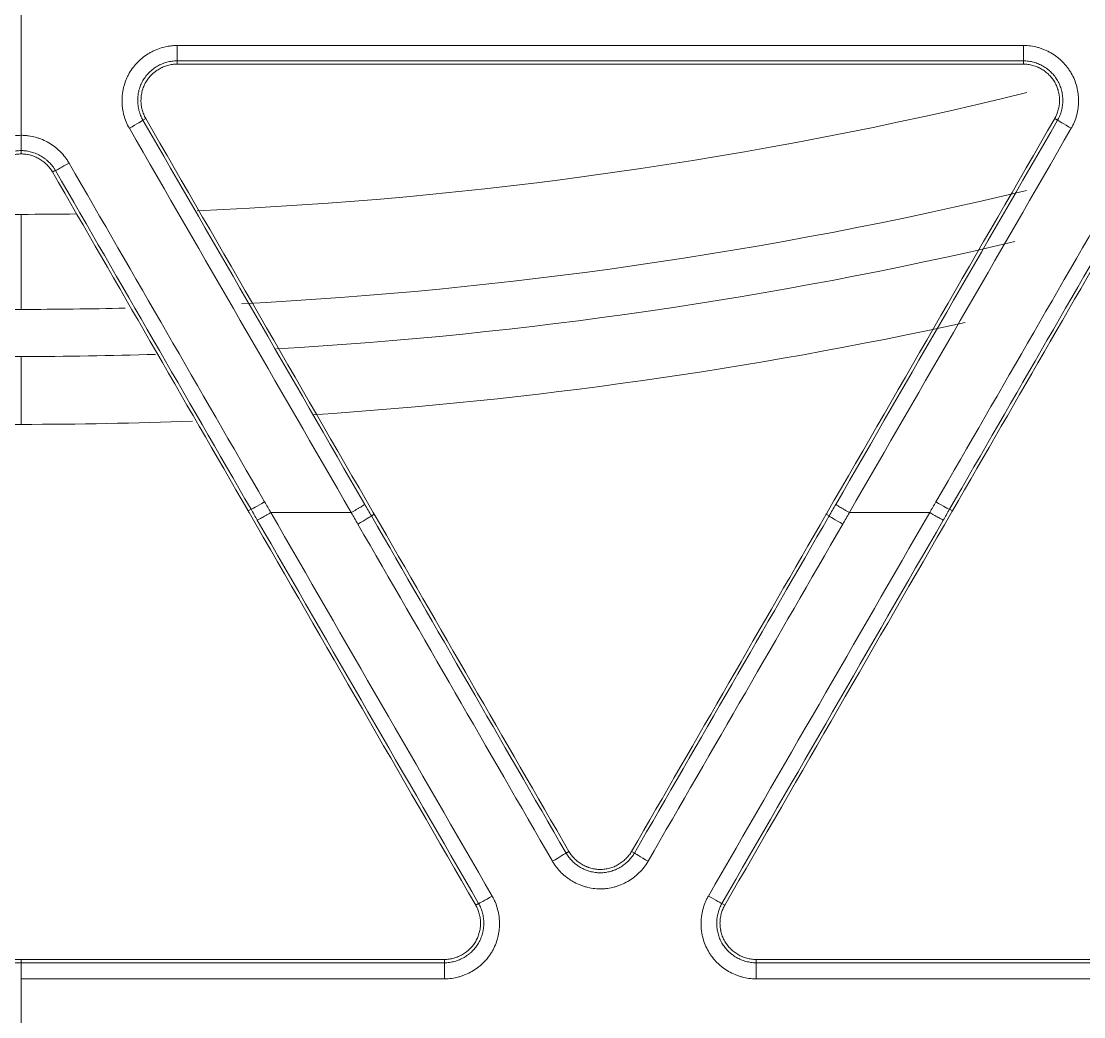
# Model space of a CAD drawing. Header units: inches. Extents: x 405346 to 489838, y -25612 to 14934.
# Drawn here: x 467244.27 to 467276.38, y 4169.78 to 4199.86 of the extents above; entities that cross this region are included whole.
import ezdxf

# ---------------------------------------------------------------- set-up
doc = ezdxf.new("R2010")
doc.units = ezdxf.units.IN
doc.header["$LTSCALE"] = 200
doc.header["$MEASUREMENT"] = 0
doc.layers.add('SS-EQ', color=2, linetype='Continuous', lineweight=20)

# ---------------------------------------------------------------- blocks, each defined once
blk = doc.blocks.new('4way무풍')
at = {"layer": 'SS-EQ'}
for p, q in [((4.711, -122.758), (4.711, -122.858)), ((30.286, -122.858), (30.286, -122.758)), ((3.763, -124.5), (3.677, -124.549)), ((31.32, -124.549), (31.234, -124.5)), ((0, -125.471), (0, -125.571)), ((0, -127.397), (0, -130.27)), ((0, -133.744), (0, -131.692)), ((6.944, -136.311), (6.858, -136.361)), ((10.583, -136.51), (10.669, -136.46)), ((24.414, -136.51), (24.328, -136.46)), ((28.053, -136.311), (28.139, -136.361)), ((16.464, -146.698), (16.551, -146.648)), ((18.446, -146.648), (18.532, -146.698)), ((13.735, -148.274), (13.822, -148.223)), ((21.175, -148.223), (21.262, -148.274)), ((12.787, -150.014), (12.787, -149.915)), ((22.209, -149.915), (22.209, -150.014))]:
    blk.add_line(p, q, dxfattribs=at)
for radius, start, end in [(127.397, 272.39239, 283.80039), (130.269, 272.92927, 283.48642), (127.397, 269.28917, 270), (127.397, 270, 270.7513), (131.692, 273.35776, 283.18182), (130.269, 268.57374, 270), (130.269, 270, 271.38153), (133.744, 273.77319, 282.31651), (131.692, 268.29851, 270), (131.692, 270, 271.76542), (133.744, 267.84702, 270), (133.744, 270, 272.21891)]:
    blk.add_arc((0, 0), radius, start, end, dxfattribs=at)
for centre, major_axis, ratio, start_param, end_param in [((4.711, -122.284), (0, 0.474), 0.000502, 3.176499, 4.689252), ((30.286, -122.284), (0, 0.474), 0.003262, 3.176499, 4.689622), ((3.267, -124.786), (-0.41, -0.237), 0.020705, 1.559236, 3.106679), ((31.73, -124.786), (0.41, -0.237), 0.018492, 3.176505, 4.726922), ((7.354, -136.074), (-0.41, -0.237), 0.023154, 0.034916, 1.558231), ((27.643, -136.074), (0.41, -0.237), 0.021195, 4.727642, 6.248271), ((10.172, -136.747), (0.41, 0.237), 0.023354, 4.69997, 6.248269), ((24.825, -136.747), (0.41, -0.237), 0.021503, 3.176507, 4.727475), ((16.054, -146.934), (0.41, 0.237), 0.024622, 4.699704, 6.248268), ((18.943, -146.934), (-0.41, 0.237), 0.023138, 0.034916, 1.585964), ((14.232, -147.986), (-0.41, -0.237), 0.024681, 0.034917, 1.557888), ((20.765, -147.986), (-0.41, 0.237), 0.023164, 1.586133, 3.106677), ((12.787, -150.488), (0, 0.474), 0.001017, 4.684209, 6.248279), ((22.209, -150.488), (0, 0.474), 0.001772, 4.684348, 6.248279)]:
    blk.add_ellipse(centre, major_axis=major_axis, ratio=ratio, start_param=start_param, end_param=end_param, dxfattribs=at)
for points, knots in [([(346.359, 0), (346.359, -27.812), (346.359, -55.624), (346.359, -97.341), (346.359, -111.247), (346.359, -139.059), (346.359, -152.965), (346.359, -180.777), (346.359, -194.683), (346.359, -222.494), (346.359, -236.4), (346.359, -257.259), (346.358, -264.212), (346.359, -272.903), (346.359, -274.641), (346.359, -277.249), (346.359, -278.118), (346.358, -279.856), (346.358, -280.725), (346.358, -282.029), (346.358, -282.463), (346.358, -283.333), (346.359, -283.767), (346.359, -284.419), (346.359, -284.636), (346.359, -285.071), (346.358, -285.288), (346.355, -285.723), (346.353, -285.94), (346.346, -286.374), (346.341, -286.592), (346.322, -287.243), (346.305, -287.678), (346.262, -288.546), (346.236, -288.98), (346.174, -289.849), (346.138, -290.283), (346.078, -290.934), (346.057, -291.151), (346.012, -291.585), (345.894, -292.666), (345.748, -293.741), (345.479, -295.45), (345.327, -296.299), (344.817, -298.834), (344.407, -300.505), (343.687, -302.982), (343.172, -304.624), (342.294, -307.059), (341.638, -308.663), (341.119, -309.858), (340.941, -310.256), (340.714, -310.751), (340.668, -310.85), (340.576, -311.047), (340.437, -311.343), (339.919, -312.422), (339.029, -314.158), (338.177, -315.66), (336.854, -317.881), (335.912, -319.32), (334.41, -321.418), (333.379, -322.796), (331.741, -324.801), (330.589, -326.095), (329.702, -327.051), (329.403, -327.366), (329.024, -327.758), (328.947, -327.836), (328.795, -327.992), (328.566, -328.224), (327.719, -329.07), (326.303, -330.412), (324.35, -332.111), (322.332, -333.722), (320.944, -334.738), (319.535, -335.724), (318.819, -336.202), (317.367, -337.13), (315.893, -338.028), (314.376, -338.866), (313.222, -339.473), (312.835, -339.671), (312.249, -339.963), (312.054, -340.059), (311.662, -340.249), (309.896, -341.094), (308.103, -341.848), (305.68, -342.75), (304.055, -343.316), (302.408, -343.813), (299.923, -344.506), (298.245, -344.898), (295.697, -345.382), (294.842, -345.525), (293.766, -345.682), (293.551, -345.712), (293.12, -345.771), (292.903, -345.799), (292.254, -345.88), (291.821, -345.929), (290.523, -346.062), (289.657, -346.132), (288.357, -346.21), (287.924, -346.232), (287.057, -346.265), (286.624, -346.277), (285.974, -346.288), (285.757, -346.291), (285.323, -346.293), (285.107, -346.294), (284.673, -346.294), (284.456, -346.294), (284.023, -346.294), (283.806, -346.293), (283.156, -346.293), (282.722, -346.293), (281.855, -346.293), (281.421, -346.293), (280.121, -346.293), (279.253, -346.294), (277.519, -346.294), (276.652, -346.294), (274.051, -346.294), (272.316, -346.294), (267.113, -346.294), (263.645, -346.293), (256.708, -346.293), (253.239, -346.294), (242.833, -346.294), (235.896, -346.294), (222.022, -346.294), (215.084, -346.294), (194.273, -346.294), (180.399, -346.294), (152.65, -346.294), (138.775, -346.294), (111.027, -346.294), (97.152, -346.294), (69.404, -346.294), (55.529, -346.294), (34.718, -346.294), (27.78, -346.294), (13.906, -346.294), (6.969, -346.294), (0.032, -346.294)], [0, 0, 0, 0, 0.125, 0.125, 0.1875, 0.1875, 0.25, 0.25, 0.3125, 0.3125, 0.375, 0.375, 0.40625, 0.40625, 0.414063, 0.414063, 0.417969, 0.417969, 0.421875, 0.421875, 0.423828, 0.423828, 0.425781, 0.425781, 0.426758, 0.426758, 0.427734, 0.427734, 0.428711, 0.428711, 0.429688, 0.429688, 0.431641, 0.431641, 0.433594, 0.433594, 0.435547, 0.435547, 0.436523, 0.436523, 0.4375, 0.441406, 0.441406, 0.445313, 0.445313, 0.453125, 0.453125, 0.457031, 0.460938, 0.464844, 0.464844, 0.466797, 0.466797, 0.467285, 0.467285, 0.467773, 0.46875, 0.472656, 0.476563, 0.476563, 0.484375, 0.484375, 0.488281, 0.492188, 0.496094, 0.496094, 0.498047, 0.498047, 0.498535, 0.498535, 0.499023, 0.5, 0.503906, 0.507813, 0.511719, 0.515625, 0.515625, 0.519531, 0.519531, 0.523438, 0.527344, 0.527344, 0.529297, 0.529297, 0.530273, 0.530273, 0.53125, 0.539063, 0.539063, 0.542969, 0.546875, 0.546875, 0.554688, 0.554688, 0.558594, 0.558594, 0.55957, 0.55957, 0.560547, 0.560547, 0.5625, 0.5625, 0.566406, 0.566406, 0.568359, 0.568359, 0.570313, 0.570313, 0.571289, 0.571289, 0.572266, 0.572266, 0.573242, 0.573242, 0.574219, 0.574219, 0.576172, 0.576172, 0.578125, 0.578125, 0.582031, 0.582031, 0.585938, 0.585938, 0.59375, 0.59375, 0.609375, 0.609375, 0.625, 0.625, 0.65625, 0.65625, 0.6875, 0.6875, 0.75, 0.75, 0.8125, 0.8125, 0.875, 0.875, 0.9375, 0.9375, 0.96875, 0.96875, 1, 1, 1, 1]), ([(0.032, -345.099), (6.961, -345.099), (13.891, -345.099), (27.75, -345.099), (34.679, -345.099), (55.467, -345.099), (69.326, -345.098), (97.044, -345.098), (110.903, -345.097), (138.621, -345.096), (152.48, -345.096), (180.197, -345.094), (194.056, -345.092), (214.845, -345.09), (221.774, -345.089), (235.633, -345.086), (242.562, -345.085), (256.421, -345.082), (263.351, -345.081), (272.013, -345.079), (273.745, -345.079), (276.343, -345.079), (277.21, -345.078), (278.942, -345.078), (279.808, -345.077), (281.107, -345.076), (281.541, -345.076), (282.407, -345.076), (282.84, -345.076), (283.706, -345.076), (284.139, -345.076), (284.789, -345.074), (285.005, -345.074), (285.438, -345.071), (285.655, -345.069), (286.304, -345.06), (286.737, -345.049), (287.602, -345.017), (288.034, -344.997), (289.33, -344.922), (290.194, -344.853), (291.488, -344.722), (291.92, -344.673), (292.566, -344.593), (292.782, -344.566), (293.212, -344.508), (294.286, -344.358), (295.351, -344.18), (297.891, -343.699), (299.563, -343.307), (302.039, -342.615), (303.679, -342.118), (305.297, -341.551), (307.709, -340.648), (309.296, -339.976), (311.056, -339.138), (311.349, -338.996), (311.641, -338.853), (311.836, -338.756), (311.933, -338.707), (312.418, -338.464), (312.803, -338.265), (313.951, -337.656), (314.704, -337.236), (316.19, -336.364), (316.921, -335.913), (318.363, -334.982), (319.073, -334.502), (320.472, -333.511), (321.849, -332.491), (323.849, -330.872), (325.784, -329.163), (327.03, -327.964), (327.795, -327.195), (327.947, -327.041), (328.25, -326.729), (328.401, -326.573), (328.849, -326.102), (329.145, -325.785), (330.019, -324.826), (331.153, -323.527), (332.763, -321.515), (333.776, -320.132), (334.759, -318.728), (335.235, -318.016), (336.157, -316.57), (336.603, -315.837), (337.465, -314.35), (338.296, -312.842), (339.065, -311.291), (339.481, -310.406), (339.527, -310.308), (339.618, -310.111), (339.754, -309.815), (340.065, -309.123), (340.322, -308.527), (340.821, -307.331), (341.451, -305.727), (342.288, -303.291), (342.776, -301.648), (343.454, -299.169), (343.836, -297.496), (344.302, -294.959), (344.439, -294.108), (344.619, -292.825), (344.702, -292.181), (344.786, -291.427), (344.82, -291.104), (344.842, -290.888), (344.853, -290.779), (344.946, -289.807), (345.01, -288.942), (345.078, -287.644), (345.096, -287.212), (345.116, -286.563), (345.122, -286.347), (345.13, -285.914), (345.133, -285.698), (345.138, -285.266), (345.139, -285.049), (345.14, -284.617), (345.14, -284.4), (345.141, -283.752), (345.141, -283.319), (345.141, -282.67), (345.141, -282.454), (345.141, -282.021), (345.141, -281.805), (345.142, -281.156), (345.142, -280.724), (345.143, -279.426), (345.143, -278.561), (345.144, -276.831), (345.144, -275.966), (345.145, -273.37), (345.145, -271.64), (345.146, -262.989), (345.148, -256.069), (345.152, -235.306), (345.154, -221.465), (345.157, -193.782), (345.159, -179.94), (345.161, -152.257), (345.161, -138.416), (345.162, -110.732), (345.163, -69.208), (345.164, -27.683), (345.164, 0)], [0, 0, 0, 0, 0.03125, 0.03125, 0.0625, 0.0625, 0.125, 0.125, 0.1875, 0.1875, 0.25, 0.25, 0.3125, 0.3125, 0.34375, 0.34375, 0.375, 0.375, 0.40625, 0.40625, 0.414063, 0.414063, 0.417969, 0.417969, 0.421875, 0.421875, 0.423828, 0.423828, 0.425781, 0.425781, 0.427734, 0.427734, 0.428711, 0.428711, 0.429688, 0.429688, 0.431641, 0.431641, 0.433594, 0.433594, 0.4375, 0.4375, 0.439453, 0.439453, 0.44043, 0.44043, 0.441406, 0.445313, 0.445313, 0.453125, 0.453125, 0.457031, 0.460938, 0.460938, 0.46875, 0.46875, 0.469727, 0.470215, 0.470215, 0.470703, 0.470703, 0.472656, 0.472656, 0.476563, 0.476563, 0.480469, 0.480469, 0.484375, 0.484375, 0.488281, 0.492188, 0.496094, 0.5, 0.5, 0.500977, 0.500977, 0.501953, 0.501953, 0.503906, 0.503906, 0.507813, 0.511719, 0.515625, 0.515625, 0.519531, 0.519531, 0.523438, 0.523438, 0.527344, 0.53125, 0.53125, 0.531738, 0.531738, 0.532227, 0.533203, 0.535156, 0.535156, 0.539063, 0.542969, 0.546875, 0.546875, 0.554688, 0.554688, 0.558594, 0.558594, 0.560547, 0.561523, 0.562012, 0.562012, 0.5625, 0.5625, 0.566406, 0.566406, 0.568359, 0.568359, 0.569336, 0.569336, 0.570313, 0.570313, 0.571289, 0.571289, 0.572266, 0.572266, 0.574219, 0.574219, 0.575195, 0.575195, 0.576172, 0.576172, 0.578125, 0.578125, 0.582031, 0.582031, 0.585938, 0.585938, 0.59375, 0.59375, 0.625, 0.625, 0.6875, 0.6875, 0.75, 0.75, 0.8125, 0.8125, 0.875, 1, 1, 1, 1]), ([(0, -118.213), (0, -119.22), (0, -121.233), (0, -123.245), (0, -124.252)], [0, 0, 0, 0, 0.499996, 1, 1, 1, 1]), ([(3.267, -124.797), (3.23, -124.734), (3.198, -124.668), (3.143, -124.534), (3.12, -124.466), (3.092, -124.36), (3.084, -124.325), (3.074, -124.271), (3.07, -124.253), (3.065, -124.217), (3.062, -124.199), (3.05, -124.108), (3.041, -123.964), (3.05, -123.819), (3.062, -123.728), (3.065, -123.71), (3.07, -123.674), (3.074, -123.656), (3.084, -123.602), (3.092, -123.567), (3.12, -123.462), (3.143, -123.393), (3.184, -123.292), (3.199, -123.259), (3.231, -123.194), (3.248, -123.161), (3.303, -123.066), (3.384, -122.946), (3.48, -122.837), (3.545, -122.773), (3.558, -122.76), (3.585, -122.735), (3.598, -122.723), (3.64, -122.687), (3.668, -122.664), (3.755, -122.598), (3.815, -122.558), (3.909, -122.503), (3.957, -122.478), (4.007, -122.454), (4.04, -122.439), (4.057, -122.431), (4.141, -122.396), (4.278, -122.349), (4.42, -122.32), (4.528, -122.305), (4.565, -122.301), (4.638, -122.296), (4.675, -122.295), (4.711, -122.295)], [0, 0, 0, 0, 0.0625, 0.0625, 0.125, 0.125, 0.15625, 0.15625, 0.171875, 0.171875, 0.1875, 0.1875, 0.25, 0.3125, 0.3125, 0.328125, 0.328125, 0.34375, 0.34375, 0.375, 0.375, 0.4375, 0.4375, 0.46875, 0.46875, 0.5, 0.5, 0.5625, 0.625, 0.625, 0.640625, 0.640625, 0.65625, 0.65625, 0.6875, 0.6875, 0.75, 0.75, 0.78125, 0.796875, 0.796875, 0.8125, 0.8125, 0.875, 0.9375, 0.9375, 0.96875, 0.96875, 1, 1, 1, 1]), ([(30.287, -122.295), (30.361, -122.295), (30.433, -122.3), (30.577, -122.319), (30.648, -122.334), (30.753, -122.362), (30.788, -122.373), (30.84, -122.391), (30.857, -122.397), (30.891, -122.41), (30.908, -122.417), (30.992, -122.452), (31.122, -122.516), (31.243, -122.597), (31.316, -122.652), (31.33, -122.664), (31.359, -122.687), (31.4, -122.722), (31.44, -122.759), (31.517, -122.836), (31.565, -122.89), (31.632, -122.976), (31.653, -123.005), (31.694, -123.066), (31.713, -123.097), (31.768, -123.192), (31.832, -123.322), (31.878, -123.46), (31.901, -123.548), (31.906, -123.566), (31.914, -123.601), (31.918, -123.619), (31.928, -123.673), (31.934, -123.709), (31.948, -123.817), (31.952, -123.89), (31.953, -123.998), (31.951, -124.053), (31.947, -124.107), (31.943, -124.144), (31.941, -124.162), (31.929, -124.253), (31.902, -124.395), (31.856, -124.533), (31.814, -124.634), (31.8, -124.667), (31.767, -124.733), (31.75, -124.765), (31.732, -124.797)], [0, 0, 0, 0, 0.0625, 0.0625, 0.125, 0.125, 0.15625, 0.15625, 0.171875, 0.171875, 0.1875, 0.1875, 0.25, 0.3125, 0.3125, 0.328125, 0.328125, 0.34375, 0.375, 0.375, 0.4375, 0.4375, 0.46875, 0.46875, 0.5, 0.5, 0.5625, 0.625, 0.625, 0.640625, 0.640625, 0.65625, 0.65625, 0.6875, 0.6875, 0.75, 0.75, 0.78125, 0.796875, 0.796875, 0.8125, 0.8125, 0.875, 0.9375, 0.9375, 0.96875, 0.96875, 1, 1, 1, 1]), ([(4.711, -122.758), (4.708, -122.758), (4.704, -122.758), (4.698, -122.758), (4.688, -122.758), (4.678, -122.758), (4.658, -122.759), (4.645, -122.76), (4.606, -122.762), (4.58, -122.765), (4.503, -122.776), (4.401, -122.797), (4.303, -122.831), (4.242, -122.856), (4.23, -122.861), (4.207, -122.872), (4.171, -122.889), (4.137, -122.908), (4.069, -122.947), (4.026, -122.975), (3.964, -123.023), (3.944, -123.039), (3.904, -123.073), (3.885, -123.091), (3.83, -123.146), (3.795, -123.185), (3.732, -123.267), (3.703, -123.31), (3.663, -123.378), (3.651, -123.401), (3.628, -123.448), (3.618, -123.472), (3.588, -123.544), (3.572, -123.593), (3.552, -123.668), (3.543, -123.706), (3.537, -123.745), (3.532, -123.771), (3.531, -123.784), (3.522, -123.849), (3.516, -123.953), (3.522, -124.056), (3.532, -124.134), (3.536, -124.16), (3.547, -124.211), (3.552, -124.237), (3.572, -124.312), (3.589, -124.361), (3.618, -124.433), (3.634, -124.469), (3.655, -124.509), (3.666, -124.529), (3.67, -124.538), (3.674, -124.544), (3.675, -124.547), (3.677, -124.549)], [0, 0, 0, 0, 0.003906, 0.003906, 0.007813, 0.015625, 0.015625, 0.03125, 0.03125, 0.0625, 0.0625, 0.125, 0.1875, 0.1875, 0.203125, 0.203125, 0.21875, 0.25, 0.25, 0.3125, 0.3125, 0.34375, 0.34375, 0.375, 0.375, 0.4375, 0.4375, 0.5, 0.5, 0.53125, 0.53125, 0.5625, 0.5625, 0.625, 0.625, 0.65625, 0.671875, 0.671875, 0.6875, 0.6875, 0.75, 0.8125, 0.8125, 0.84375, 0.84375, 0.875, 0.875, 0.9375, 0.9375, 0.96875, 0.984375, 0.992187, 0.996094, 0.996094, 1, 1, 1, 1]), ([(3.763, -124.5), (3.739, -124.458), (3.718, -124.415), (3.682, -124.326), (3.652, -124.236), (3.634, -124.143), (3.625, -124.071), (3.623, -124.047), (3.619, -124), (3.619, -123.976), (3.619, -123.904), (3.622, -123.857), (3.631, -123.786), (3.635, -123.762), (3.644, -123.715), (3.649, -123.692), (3.667, -123.623), (3.698, -123.532), (3.739, -123.447), (3.775, -123.385), (3.788, -123.364), (3.815, -123.324), (3.829, -123.305), (3.872, -123.249), (3.904, -123.213), (3.955, -123.163), (3.981, -123.139), (4.008, -123.116), (4.027, -123.101), (4.036, -123.093), (4.084, -123.057), (4.164, -123.004), (4.249, -122.962), (4.315, -122.934), (4.337, -122.926), (4.383, -122.91), (4.406, -122.903), (4.475, -122.884), (4.521, -122.874), (4.615, -122.861), (4.663, -122.858), (4.711, -122.858)], [0, 0, 0, 0, 0.0625, 0.0625, 0.125, 0.1875, 0.1875, 0.21875, 0.21875, 0.25, 0.25, 0.3125, 0.3125, 0.34375, 0.34375, 0.375, 0.375, 0.4375, 0.5, 0.5, 0.53125, 0.53125, 0.5625, 0.5625, 0.625, 0.625, 0.65625, 0.671875, 0.671875, 0.6875, 0.6875, 0.75, 0.8125, 0.8125, 0.84375, 0.84375, 0.875, 0.875, 0.9375, 0.9375, 1, 1, 1, 1]), ([(31.32, -124.549), (31.321, -124.547), (31.323, -124.544), (31.326, -124.538), (31.331, -124.529), (31.336, -124.521), (31.345, -124.503), (31.351, -124.492), (31.368, -124.456), (31.379, -124.432), (31.409, -124.36), (31.441, -124.262), (31.461, -124.16), (31.469, -124.095), (31.471, -124.082), (31.473, -124.056), (31.474, -124.043), (31.477, -124.004), (31.477, -123.978), (31.477, -123.9), (31.474, -123.848), (31.464, -123.771), (31.46, -123.745), (31.45, -123.694), (31.444, -123.668), (31.424, -123.592), (31.408, -123.543), (31.369, -123.447), (31.346, -123.4), (31.307, -123.332), (31.293, -123.31), (31.264, -123.267), (31.249, -123.246), (31.201, -123.184), (31.167, -123.145), (31.111, -123.091), (31.083, -123.064), (31.053, -123.039), (31.032, -123.022), (31.022, -123.014), (30.97, -122.975), (30.883, -122.917), (30.79, -122.871), (30.718, -122.841), (30.694, -122.831), (30.644, -122.814), (30.619, -122.806), (30.544, -122.786), (30.493, -122.775), (30.416, -122.765), (30.377, -122.761), (30.332, -122.759), (30.309, -122.758), (30.299, -122.758), (30.292, -122.758), (30.289, -122.758), (30.286, -122.758)], [0, 0, 0, 0, 0.003906, 0.003906, 0.007813, 0.015625, 0.015625, 0.03125, 0.03125, 0.0625, 0.0625, 0.125, 0.1875, 0.1875, 0.203125, 0.203125, 0.21875, 0.21875, 0.25, 0.25, 0.3125, 0.3125, 0.34375, 0.34375, 0.375, 0.375, 0.4375, 0.4375, 0.5, 0.5, 0.53125, 0.53125, 0.5625, 0.5625, 0.625, 0.625, 0.65625, 0.671875, 0.671875, 0.6875, 0.6875, 0.75, 0.8125, 0.8125, 0.84375, 0.84375, 0.875, 0.875, 0.9375, 0.9375, 0.96875, 0.984375, 0.992188, 0.996094, 0.996094, 1, 1, 1, 1]), ([(30.286, -122.858), (30.334, -122.858), (30.382, -122.861), (30.477, -122.874), (30.57, -122.894), (30.66, -122.925), (30.715, -122.948), (30.726, -122.953), (30.748, -122.963), (30.78, -122.978), (30.812, -122.995), (30.874, -123.031), (30.913, -123.057), (30.97, -123.1), (30.989, -123.115), (31.025, -123.147), (31.043, -123.163), (31.093, -123.214), (31.157, -123.285), (31.21, -123.364), (31.246, -123.426), (31.257, -123.448), (31.278, -123.491), (31.288, -123.512), (31.315, -123.578), (31.33, -123.623), (31.348, -123.692), (31.355, -123.727), (31.362, -123.762), (31.366, -123.786), (31.367, -123.798), (31.375, -123.858), (31.381, -123.953), (31.375, -124.048), (31.366, -124.119), (31.362, -124.142), (31.353, -124.19), (31.348, -124.213), (31.329, -124.282), (31.314, -124.327), (31.279, -124.415), (31.258, -124.458), (31.234, -124.5)], [0, 0, 0, 0, 0.0625, 0.0625, 0.125, 0.1875, 0.1875, 0.203125, 0.203125, 0.21875, 0.25, 0.25, 0.3125, 0.3125, 0.34375, 0.34375, 0.375, 0.375, 0.4375, 0.5, 0.5, 0.53125, 0.53125, 0.5625, 0.5625, 0.625, 0.625, 0.65625, 0.671875, 0.671875, 0.6875, 0.6875, 0.75, 0.8125, 0.8125, 0.84375, 0.84375, 0.875, 0.875, 0.9375, 0.9375, 1, 1, 1, 1]), ([(-1.446, -125.853), (-1.442, -125.845), (-1.437, -125.837), (-1.428, -125.821), (-1.414, -125.797), (-1.379, -125.743), (-1.347, -125.698), (-1.303, -125.64), (-1.28, -125.611), (-1.231, -125.556), (-1.181, -125.502), (-1.128, -125.452), (-1.087, -125.415), (-1.073, -125.403), (-1.044, -125.38), (-1.03, -125.368), (-0.958, -125.313), (-0.837, -125.232), (-0.706, -125.166), (-0.622, -125.131), (-0.605, -125.124), (-0.57, -125.111), (-0.519, -125.092), (-0.466, -125.076), (-0.361, -125.047), (-0.29, -125.033), (-0.146, -125.014), (-0.074, -125.009), (0, -125.009)], [0, 0, 0, 0, 0.015625, 0.015625, 0.03125, 0.0625, 0.125, 0.125, 0.1875, 0.1875, 0.25, 0.3125, 0.3125, 0.34375, 0.34375, 0.375, 0.375, 0.5, 0.625, 0.625, 0.65625, 0.65625, 0.6875, 0.75, 0.75, 0.875, 0.875, 1, 1, 1, 1]), ([(0, -125.471), (0, -125.47), (0, -125.466), (0, -125.453), (0, -125.443), (0, -125.419), (0, -125.405), (0, -125.371), (0, -125.352), (0, -125.309), (0, -125.286), (0, -125.237), (0, -125.21), (0, -125.155), (0, -125.127), (0, -125.068), (0, -125.038), (0, -125.009)], [0, 0, 0, 0, 0.125, 0.125, 0.25, 0.25, 0.375, 0.375, 0.5, 0.5, 0.625, 0.625, 0.75, 0.75, 0.875, 0.875, 1, 1, 1, 1]), ([(0, -125.009), (0.037, -125.009), (0.074, -125.01), (0.147, -125.015), (0.183, -125.019), (0.291, -125.033), (0.362, -125.048), (0.467, -125.076), (0.502, -125.087), (0.554, -125.105), (0.571, -125.111), (0.605, -125.124), (0.622, -125.131), (0.707, -125.167), (0.837, -125.232), (0.958, -125.313), (1.03, -125.368), (1.044, -125.38), (1.072, -125.403), (1.087, -125.415), (1.128, -125.451), (1.154, -125.476), (1.231, -125.554), (1.279, -125.609), (1.345, -125.695), (1.377, -125.739), (1.411, -125.793), (1.425, -125.817), (1.435, -125.833), (1.439, -125.841), (1.444, -125.849)], [0, 0, 0, 0, 0.0625, 0.0625, 0.125, 0.125, 0.25, 0.25, 0.3125, 0.3125, 0.34375, 0.34375, 0.375, 0.375, 0.5, 0.625, 0.625, 0.65625, 0.65625, 0.6875, 0.6875, 0.75, 0.75, 0.875, 0.875, 0.9375, 0.96875, 0.984375, 0.984375, 1, 1, 1, 1]), ([(0, -125.471), (-0.026, -125.471), (-0.053, -125.472), (-0.105, -125.475), (-0.132, -125.478), (-0.209, -125.489), (-0.26, -125.499), (-0.336, -125.52), (-0.361, -125.528), (-0.411, -125.545), (-0.435, -125.555), (-0.508, -125.586), (-0.602, -125.633), (-0.688, -125.691), (-0.74, -125.732), (-0.75, -125.74), (-0.771, -125.757), (-0.781, -125.766), (-0.81, -125.792), (-0.829, -125.81), (-0.885, -125.866), (-0.919, -125.905), (-0.966, -125.968), (-0.988, -126), (-1.013, -126.039), (-1.023, -126.056), (-1.03, -126.067), (-1.033, -126.073), (-1.036, -126.079)], [0, 0, 0, 0, 0.0625, 0.0625, 0.125, 0.125, 0.25, 0.25, 0.3125, 0.3125, 0.375, 0.375, 0.5, 0.625, 0.625, 0.65625, 0.65625, 0.6875, 0.6875, 0.75, 0.75, 0.875, 0.875, 0.9375, 0.96875, 0.984375, 0.984375, 1, 1, 1, 1]), ([(1.034, -126.074), (1.027, -126.063), (1.021, -126.051), (1.007, -126.029), (0.986, -125.996), (0.963, -125.964), (0.916, -125.902), (0.882, -125.863), (0.827, -125.807), (0.808, -125.789), (0.778, -125.763), (0.768, -125.754), (0.748, -125.738), (0.737, -125.73), (0.686, -125.69), (0.599, -125.631), (0.506, -125.585), (0.433, -125.554), (0.408, -125.545), (0.359, -125.527), (0.334, -125.52), (0.259, -125.499), (0.208, -125.489), (0.131, -125.478), (0.092, -125.474), (0.046, -125.472), (0.023, -125.471), (0.013, -125.471), (0.007, -125.471), (0.003, -125.471), (0, -125.471)], [0, 0, 0, 0, 0.03125, 0.03125, 0.0625, 0.125, 0.125, 0.25, 0.25, 0.3125, 0.3125, 0.34375, 0.34375, 0.375, 0.375, 0.5, 0.625, 0.625, 0.6875, 0.6875, 0.75, 0.75, 0.875, 0.875, 0.9375, 0.96875, 0.984375, 0.992188, 0.992188, 1, 1, 1, 1]), ([(0, -125.571), (-0.048, -125.571), (-0.143, -125.578), (-0.236, -125.597), (-0.304, -125.615), (-0.327, -125.622), (-0.372, -125.638), (-0.395, -125.647), (-0.461, -125.674), (-0.546, -125.716), (-0.625, -125.769), (-0.672, -125.806), (-0.681, -125.813), (-0.7, -125.828), (-0.727, -125.851), (-0.753, -125.876), (-0.803, -125.926), (-0.835, -125.961), (-0.892, -126.036), (-0.919, -126.075), (-0.943, -126.117)], [0, 0, 0, 0, 0.125, 0.25, 0.25, 0.3125, 0.3125, 0.375, 0.375, 0.5, 0.625, 0.625, 0.65625, 0.65625, 0.6875, 0.75, 0.75, 0.875, 0.875, 1, 1, 1, 1]), ([(0.943, -126.117), (0.919, -126.075), (0.866, -125.996), (0.803, -125.925), (0.753, -125.875), (0.735, -125.859), (0.699, -125.827), (0.681, -125.812), (0.624, -125.769), (0.545, -125.716), (0.46, -125.674), (0.405, -125.651), (0.394, -125.646), (0.371, -125.638), (0.338, -125.626), (0.304, -125.615), (0.235, -125.597), (0.189, -125.587), (0.095, -125.575), (0.048, -125.571), (0, -125.571)], [0, 0, 0, 0, 0.125, 0.25, 0.25, 0.3125, 0.3125, 0.375, 0.375, 0.5, 0.625, 0.625, 0.65625, 0.65625, 0.6875, 0.75, 0.75, 0.875, 0.875, 1, 1, 1, 1]), ([(1.034, -126.074), (1.035, -126.074), (1.039, -126.073), (1.051, -126.067), (1.06, -126.063), (1.081, -126.052), (1.094, -126.045), (1.125, -126.029), (1.142, -126.019), (1.179, -125.998), (1.2, -125.987), (1.244, -125.962), (1.267, -125.949), (1.316, -125.922), (1.341, -125.908), (1.392, -125.878), (1.418, -125.863), (1.444, -125.848)], [0, 0, 0, 0, 0.125, 0.125, 0.25, 0.25, 0.375, 0.375, 0.5, 0.5, 0.625, 0.625, 0.75, 0.75, 0.875, 0.875, 1, 1, 1, 1]), ([(1.034, -126.074), (1.032, -126.074), (1.029, -126.075), (1.025, -126.075), (1.021, -126.076), (1.017, -126.077), (1.013, -126.078), (1.009, -126.08), (1.005, -126.081), (1.001, -126.083), (0.997, -126.086), (0.992, -126.089), (0.986, -126.092), (0.979, -126.096), (0.973, -126.099), (0.967, -126.103), (0.961, -126.106), (0.955, -126.11), (0.949, -126.113), (0.945, -126.116), (0.943, -126.117)], [0, 0, 0, 0, 0.040811, 0.081623, 0.122436, 0.163249, 0.204063, 0.244878, 0.285694, 0.326511, 0.36733, 0.437627, 0.507923, 0.57822, 0.648517, 0.718813, 0.78911, 0.859407, 0.929703, 1, 1, 1, 1]), ([(7.132, -136.635), (7.133, -136.636), (7.137, -136.634), (7.149, -136.629), (7.157, -136.624), (7.179, -136.613), (7.192, -136.607), (7.222, -136.59), (7.24, -136.581), (7.277, -136.561), (7.298, -136.549), (7.342, -136.525), (7.365, -136.512), (7.413, -136.484), (7.439, -136.47), (7.49, -136.441), (7.516, -136.426), (7.542, -136.411)], [0, 0, 0, 0, 0.125, 0.125, 0.25, 0.25, 0.375, 0.375, 0.5, 0.5, 0.625, 0.625, 0.75, 0.75, 0.875, 0.875, 1, 1, 1, 1]), ([(10.381, -136.162), (10.381, -136.163), (10.378, -136.166), (10.366, -136.174), (10.358, -136.179), (10.337, -136.193), (10.324, -136.201), (10.294, -136.22), (10.277, -136.23), (10.239, -136.253), (10.219, -136.266), (10.175, -136.292), (10.151, -136.306), (10.102, -136.335), (10.076, -136.35), (10.025, -136.38), (9.998, -136.396), (9.972, -136.411)], [0, 0, 0, 0, 0.125, 0.125, 0.25, 0.25, 0.375, 0.375, 0.5, 0.5, 0.625, 0.625, 0.75, 0.75, 0.875, 0.875, 1, 1, 1, 1]), ([(10.173, -136.759), (10.106, -136.643), (10.039, -136.527), (9.972, -136.411), (9.972, -136.411), (9.972, -136.411)], [0, 0, 0, 0, 0.999902, 0.999902, 1, 1, 1, 1]), ([(24.615, -136.162), (24.616, -136.163), (24.619, -136.166), (24.63, -136.174), (24.639, -136.179), (24.66, -136.193), (24.673, -136.201), (24.703, -136.22), (24.72, -136.23), (24.758, -136.253), (24.779, -136.266), (24.823, -136.292), (24.847, -136.306), (24.896, -136.335), (24.922, -136.35), (24.974, -136.38), (25, -136.396), (25.027, -136.411)], [0, 0, 0, 0, 0.125, 0.125, 0.25, 0.25, 0.375, 0.375, 0.5, 0.5, 0.625, 0.625, 0.75, 0.75, 0.875, 0.875, 1, 1, 1, 1]), ([(25.027, -136.411), (25.027, -136.411), (25.027, -136.411), (24.96, -136.527), (24.893, -136.643), (24.826, -136.759)], [0, 0, 0, 0, 0.000099, 0.000099, 1, 1, 1, 1]), ([(27.456, -136.411), (27.483, -136.426), (27.509, -136.441), (27.56, -136.47), (27.585, -136.484), (27.633, -136.511), (27.656, -136.525), (27.7, -136.549), (27.72, -136.56), (27.758, -136.581), (27.775, -136.59), (27.805, -136.606), (27.818, -136.613), (27.84, -136.624), (27.848, -136.629), (27.86, -136.634), (27.864, -136.636), (27.865, -136.636)], [0, 0, 0, 0, 0.125, 0.125, 0.25, 0.25, 0.375, 0.375, 0.5, 0.5, 0.625, 0.625, 0.75, 0.75, 0.875, 0.875, 1, 1, 1, 1]), ([(16.464, -146.698), (16.466, -146.701), (16.468, -146.703), (16.471, -146.709), (16.476, -146.718), (16.481, -146.726), (16.492, -146.743), (16.499, -146.754), (16.521, -146.786), (16.536, -146.807), (16.584, -146.869), (16.653, -146.946), (16.731, -147.014), (16.783, -147.054), (16.794, -147.062), (16.815, -147.077), (16.848, -147.099), (16.881, -147.12), (16.948, -147.159), (16.995, -147.182), (17.067, -147.212), (17.091, -147.221), (17.14, -147.238), (17.166, -147.246), (17.241, -147.267), (17.292, -147.277), (17.394, -147.291), (17.446, -147.295), (17.525, -147.295), (17.551, -147.294), (17.603, -147.29), (17.629, -147.287), (17.706, -147.277), (17.757, -147.266), (17.832, -147.246), (17.869, -147.234), (17.906, -147.221), (17.93, -147.212), (17.943, -147.207), (18.003, -147.182), (18.096, -147.135), (18.183, -147.078), (18.245, -147.031), (18.265, -147.014), (18.305, -146.98), (18.324, -146.962), (18.379, -146.907), (18.414, -146.868), (18.461, -146.807), (18.484, -146.775), (18.509, -146.737), (18.521, -146.718), (18.526, -146.709), (18.529, -146.703), (18.531, -146.701), (18.532, -146.698)], [0, 0, 0, 0, 0.003906, 0.003906, 0.007813, 0.015625, 0.015625, 0.03125, 0.03125, 0.0625, 0.0625, 0.125, 0.1875, 0.1875, 0.203125, 0.203125, 0.21875, 0.25, 0.25, 0.3125, 0.3125, 0.34375, 0.34375, 0.375, 0.375, 0.4375, 0.4375, 0.5, 0.5, 0.53125, 0.53125, 0.5625, 0.5625, 0.625, 0.625, 0.65625, 0.671875, 0.671875, 0.6875, 0.6875, 0.75, 0.8125, 0.8125, 0.84375, 0.84375, 0.875, 0.875, 0.9375, 0.9375, 0.96875, 0.984375, 0.992188, 0.996094, 0.996094, 1, 1, 1, 1]), ([(18.446, -146.648), (18.422, -146.69), (18.395, -146.73), (18.337, -146.805), (18.274, -146.876), (18.202, -146.939), (18.144, -146.982), (18.125, -146.996), (18.085, -147.023), (18.065, -147.035), (18.003, -147.071), (17.96, -147.092), (17.894, -147.12), (17.872, -147.128), (17.827, -147.144), (17.804, -147.151), (17.734, -147.17), (17.641, -147.189), (17.546, -147.195), (17.474, -147.195), (17.45, -147.194), (17.402, -147.191), (17.379, -147.189), (17.308, -147.179), (17.262, -147.169), (17.193, -147.15), (17.159, -147.14), (17.125, -147.128), (17.103, -147.119), (17.091, -147.115), (17.036, -147.091), (16.951, -147.049), (16.872, -146.996), (16.815, -146.953), (16.796, -146.938), (16.76, -146.906), (16.742, -146.89), (16.691, -146.84), (16.66, -146.804), (16.601, -146.729), (16.575, -146.69), (16.551, -146.648)], [0, 0, 0, 0, 0.0625, 0.0625, 0.125, 0.1875, 0.1875, 0.21875, 0.21875, 0.25, 0.25, 0.3125, 0.3125, 0.34375, 0.34375, 0.375, 0.375, 0.4375, 0.5, 0.5, 0.53125, 0.53125, 0.5625, 0.5625, 0.625, 0.625, 0.65625, 0.671875, 0.671875, 0.6875, 0.6875, 0.75, 0.8125, 0.8125, 0.84375, 0.84375, 0.875, 0.875, 0.9375, 0.9375, 1, 1, 1, 1]), ([(18.943, -146.947), (18.907, -147.011), (18.866, -147.071), (18.778, -147.186), (18.73, -147.24), (18.652, -147.317), (18.626, -147.342), (18.584, -147.378), (18.57, -147.39), (18.542, -147.413), (18.528, -147.424), (18.455, -147.479), (18.335, -147.56), (18.204, -147.624), (18.12, -147.659), (18.103, -147.666), (18.069, -147.679), (18.052, -147.685), (18, -147.703), (17.965, -147.714), (17.86, -147.742), (17.789, -147.757), (17.682, -147.771), (17.645, -147.775), (17.573, -147.78), (17.536, -147.781), (17.426, -147.781), (17.282, -147.771), (17.139, -147.743), (17.052, -147.719), (17.034, -147.714), (16.999, -147.703), (16.981, -147.697), (16.93, -147.679), (16.896, -147.666), (16.795, -147.624), (16.73, -147.592), (16.636, -147.538), (16.59, -147.509), (16.544, -147.478), (16.515, -147.457), (16.5, -147.446), (16.427, -147.391), (16.318, -147.295), (16.222, -147.187), (16.155, -147.101), (16.133, -147.071), (16.092, -147.01), (16.073, -146.979), (16.055, -146.947)], [0, 0, 0, 0, 0.0625, 0.0625, 0.125, 0.125, 0.15625, 0.15625, 0.171875, 0.171875, 0.1875, 0.1875, 0.25, 0.3125, 0.3125, 0.328125, 0.328125, 0.34375, 0.34375, 0.375, 0.375, 0.4375, 0.4375, 0.46875, 0.46875, 0.5, 0.5, 0.5625, 0.625, 0.625, 0.640625, 0.640625, 0.65625, 0.65625, 0.6875, 0.6875, 0.75, 0.75, 0.78125, 0.796875, 0.796875, 0.8125, 0.8125, 0.875, 0.9375, 0.9375, 0.96875, 0.96875, 1, 1, 1, 1]), ([(14.232, -148), (14.251, -148.031), (14.268, -148.064), (14.3, -148.13), (14.315, -148.163), (14.356, -148.264), (14.402, -148.401), (14.43, -148.544), (14.442, -148.634), (14.444, -148.653), (14.447, -148.689), (14.452, -148.744), (14.453, -148.798), (14.453, -148.907), (14.449, -148.979), (14.435, -149.087), (14.429, -149.123), (14.418, -149.177), (14.415, -149.195), (14.406, -149.231), (14.402, -149.248), (14.379, -149.336), (14.333, -149.474), (14.269, -149.604), (14.214, -149.699), (14.195, -149.73), (14.154, -149.791), (14.133, -149.82), (14.066, -149.906), (14.018, -149.96), (13.941, -150.037), (13.914, -150.062), (13.873, -150.097), (13.859, -150.109), (13.831, -150.132), (13.816, -150.144), (13.744, -150.199), (13.623, -150.28), (13.493, -150.344), (13.409, -150.379), (13.392, -150.386), (13.358, -150.399), (13.34, -150.405), (13.288, -150.423), (13.254, -150.434), (13.148, -150.462), (13.077, -150.477), (12.934, -150.496), (12.861, -150.501), (12.788, -150.501)], [0, 0, 0, 0, 0.03125, 0.03125, 0.0625, 0.0625, 0.125, 0.1875, 0.1875, 0.203125, 0.203125, 0.21875, 0.25, 0.25, 0.3125, 0.3125, 0.34375, 0.34375, 0.359375, 0.359375, 0.375, 0.375, 0.4375, 0.5, 0.5, 0.53125, 0.53125, 0.5625, 0.5625, 0.625, 0.625, 0.65625, 0.65625, 0.671875, 0.671875, 0.6875, 0.6875, 0.75, 0.8125, 0.8125, 0.828125, 0.828125, 0.84375, 0.84375, 0.875, 0.875, 0.9375, 0.9375, 1, 1, 1, 1]), ([(22.21, -150.501), (22.137, -150.501), (22.064, -150.496), (21.921, -150.477), (21.85, -150.463), (21.745, -150.434), (21.71, -150.423), (21.658, -150.405), (21.64, -150.399), (21.606, -150.386), (21.589, -150.379), (21.505, -150.344), (21.375, -150.28), (21.254, -150.199), (21.182, -150.144), (21.167, -150.133), (21.139, -150.109), (21.097, -150.074), (21.057, -150.037), (20.98, -149.961), (20.932, -149.906), (20.866, -149.82), (20.844, -149.791), (20.804, -149.73), (20.784, -149.699), (20.729, -149.604), (20.666, -149.474), (20.62, -149.336), (20.596, -149.248), (20.592, -149.231), (20.584, -149.195), (20.58, -149.177), (20.569, -149.123), (20.564, -149.087), (20.55, -148.979), (20.545, -148.907), (20.545, -148.798), (20.547, -148.744), (20.551, -148.689), (20.555, -148.653), (20.557, -148.634), (20.568, -148.544), (20.596, -148.401), (20.642, -148.264), (20.683, -148.163), (20.698, -148.13), (20.73, -148.064), (20.748, -148.031), (20.766, -147.999)], [0, 0, 0, 0, 0.0625, 0.0625, 0.125, 0.125, 0.15625, 0.15625, 0.171875, 0.171875, 0.1875, 0.1875, 0.25, 0.3125, 0.3125, 0.328125, 0.328125, 0.34375, 0.375, 0.375, 0.4375, 0.4375, 0.46875, 0.46875, 0.5, 0.5, 0.5625, 0.625, 0.625, 0.640625, 0.640625, 0.65625, 0.65625, 0.6875, 0.6875, 0.75, 0.75, 0.78125, 0.796875, 0.796875, 0.8125, 0.8125, 0.875, 0.9375, 0.9375, 0.96875, 0.96875, 1, 1, 1, 1]), ([(12.787, -150.014), (12.791, -150.014), (12.794, -150.014), (12.801, -150.014), (12.81, -150.014), (12.833, -150.014), (12.879, -150.011), (12.918, -150.007), (12.995, -149.997), (13.045, -149.986), (13.121, -149.966), (13.146, -149.958), (13.195, -149.941), (13.22, -149.931), (13.292, -149.901), (13.385, -149.855), (13.471, -149.797), (13.523, -149.758), (13.534, -149.75), (13.554, -149.733), (13.584, -149.708), (13.613, -149.681), (13.668, -149.627), (13.702, -149.588), (13.75, -149.527), (13.765, -149.506), (13.795, -149.462), (13.809, -149.44), (13.848, -149.372), (13.893, -149.279), (13.926, -149.18), (13.946, -149.105), (13.952, -149.079), (13.962, -149.028), (13.966, -149.002), (13.976, -148.925), (13.979, -148.873), (13.979, -148.795), (13.979, -148.769), (13.976, -148.73), (13.975, -148.717), (13.973, -148.691), (13.971, -148.678), (13.963, -148.613), (13.943, -148.511), (13.91, -148.413), (13.881, -148.34), (13.87, -148.317), (13.853, -148.281), (13.847, -148.27), (13.838, -148.252), (13.833, -148.243), (13.828, -148.235), (13.825, -148.229), (13.823, -148.226), (13.822, -148.223)], [0, 0, 0, 0, 0.003906, 0.003906, 0.007813, 0.015625, 0.03125, 0.0625, 0.0625, 0.125, 0.125, 0.15625, 0.15625, 0.1875, 0.1875, 0.25, 0.3125, 0.3125, 0.328125, 0.328125, 0.34375, 0.375, 0.375, 0.4375, 0.4375, 0.46875, 0.46875, 0.5, 0.5, 0.5625, 0.625, 0.625, 0.65625, 0.65625, 0.6875, 0.6875, 0.75, 0.75, 0.78125, 0.78125, 0.796875, 0.796875, 0.8125, 0.8125, 0.875, 0.9375, 0.9375, 0.96875, 0.96875, 0.984375, 0.984375, 0.992188, 0.996094, 0.996094, 1, 1, 1, 1]), ([(13.735, -148.274), (13.759, -148.315), (13.78, -148.359), (13.816, -148.447), (13.846, -148.537), (13.865, -148.631), (13.874, -148.702), (13.876, -148.726), (13.879, -148.774), (13.88, -148.798), (13.88, -148.869), (13.877, -148.916), (13.868, -148.987), (13.864, -149.011), (13.855, -149.058), (13.849, -149.081), (13.831, -149.151), (13.801, -149.241), (13.759, -149.326), (13.723, -149.389), (13.71, -149.409), (13.684, -149.449), (13.67, -149.468), (13.626, -149.524), (13.594, -149.56), (13.544, -149.61), (13.518, -149.634), (13.49, -149.657), (13.472, -149.673), (13.462, -149.68), (13.414, -149.716), (13.335, -149.769), (13.25, -149.811), (13.184, -149.839), (13.161, -149.848), (13.116, -149.863), (13.093, -149.87), (13.024, -149.889), (12.977, -149.899), (12.883, -149.912), (12.836, -149.915), (12.787, -149.915)], [0, 0, 0, 0, 0.0625, 0.0625, 0.125, 0.1875, 0.1875, 0.21875, 0.21875, 0.25, 0.25, 0.3125, 0.3125, 0.34375, 0.34375, 0.375, 0.375, 0.4375, 0.5, 0.5, 0.53125, 0.53125, 0.5625, 0.5625, 0.625, 0.625, 0.65625, 0.671875, 0.671875, 0.6875, 0.6875, 0.75, 0.8125, 0.8125, 0.84375, 0.84375, 0.875, 0.875, 0.9375, 0.9375, 1, 1, 1, 1]), ([(21.175, -148.223), (21.173, -148.226), (21.172, -148.229), (21.168, -148.235), (21.164, -148.243), (21.159, -148.252), (21.15, -148.27), (21.144, -148.281), (21.126, -148.317), (21.116, -148.34), (21.086, -148.413), (21.054, -148.511), (21.034, -148.613), (21.026, -148.678), (21.024, -148.691), (21.022, -148.717), (21.021, -148.73), (21.019, -148.769), (21.018, -148.795), (21.018, -148.873), (21.021, -148.925), (21.031, -149.002), (21.035, -149.028), (21.045, -149.079), (21.051, -149.105), (21.071, -149.18), (21.087, -149.23), (21.126, -149.326), (21.149, -149.372), (21.188, -149.44), (21.202, -149.462), (21.231, -149.506), (21.247, -149.527), (21.294, -149.588), (21.329, -149.627), (21.384, -149.682), (21.413, -149.708), (21.443, -149.733), (21.463, -149.75), (21.473, -149.758), (21.525, -149.798), (21.612, -149.855), (21.705, -149.902), (21.777, -149.932), (21.802, -149.941), (21.851, -149.958), (21.876, -149.966), (21.951, -149.986), (22.002, -149.997), (22.079, -150.007), (22.118, -150.011), (22.164, -150.014), (22.186, -150.014), (22.196, -150.014), (22.203, -150.014), (22.206, -150.014), (22.209, -150.014)], [0, 0, 0, 0, 0.003906, 0.003906, 0.007812, 0.015625, 0.015625, 0.03125, 0.03125, 0.0625, 0.0625, 0.125, 0.1875, 0.1875, 0.203125, 0.203125, 0.21875, 0.21875, 0.25, 0.25, 0.3125, 0.3125, 0.34375, 0.34375, 0.375, 0.375, 0.4375, 0.4375, 0.5, 0.5, 0.53125, 0.53125, 0.5625, 0.5625, 0.625, 0.625, 0.65625, 0.671875, 0.671875, 0.6875, 0.6875, 0.75, 0.8125, 0.8125, 0.84375, 0.84375, 0.875, 0.875, 0.9375, 0.9375, 0.96875, 0.984375, 0.992188, 0.996094, 0.996094, 1, 1, 1, 1]), ([(22.209, -149.915), (22.161, -149.915), (22.113, -149.912), (22.019, -149.899), (21.926, -149.88), (21.835, -149.849), (21.78, -149.825), (21.769, -149.821), (21.747, -149.811), (21.715, -149.795), (21.683, -149.778), (21.622, -149.743), (21.582, -149.716), (21.525, -149.673), (21.507, -149.658), (21.47, -149.626), (21.453, -149.61), (21.402, -149.559), (21.339, -149.488), (21.286, -149.409), (21.25, -149.347), (21.238, -149.326), (21.217, -149.283), (21.208, -149.261), (21.181, -149.195), (21.166, -149.15), (21.148, -149.081), (21.14, -149.046), (21.134, -149.011), (21.13, -148.987), (21.128, -148.975), (21.12, -148.916), (21.114, -148.821), (21.12, -148.726), (21.129, -148.655), (21.133, -148.631), (21.142, -148.584), (21.148, -148.56), (21.166, -148.491), (21.181, -148.446), (21.217, -148.358), (21.238, -148.315), (21.262, -148.274)], [0, 0, 0, 0, 0.0625, 0.0625, 0.125, 0.1875, 0.1875, 0.203125, 0.203125, 0.21875, 0.25, 0.25, 0.3125, 0.3125, 0.34375, 0.34375, 0.375, 0.375, 0.4375, 0.5, 0.5, 0.53125, 0.53125, 0.5625, 0.5625, 0.625, 0.625, 0.65625, 0.671875, 0.671875, 0.6875, 0.6875, 0.75, 0.8125, 0.8125, 0.84375, 0.84375, 0.875, 0.875, 0.9375, 0.9375, 1, 1, 1, 1]), ([(0, -150.501), (0, -150.471), (0, -150.44), (0, -150.379), (0, -150.349), (0, -150.291), (0, -150.263), (0, -150.211), (0, -150.186), (0, -150.141), (0, -150.121), (0, -150.085), (0, -150.069), (0, -150.044), (0, -150.034), (0, -150.02), (0, -150.016), (0, -150.014)], [0, 0, 0, 0, 0.125, 0.125, 0.25, 0.25, 0.375, 0.375, 0.5, 0.5, 0.625, 0.625, 0.75, 0.75, 0.875, 0.875, 1, 1, 1, 1])]:
    blk.add_open_spline(points, degree=3, knots=knots, dxfattribs=at)
for points, degree in [([(4.711, -122.295), (13.237, -122.295), (21.762, -122.295), (30.287, -122.295)], 3), ([(30.286, -122.758), (21.761, -122.758), (13.236, -122.758), (4.711, -122.758)], 3), ([(30.286, -122.858), (21.761, -122.858), (13.236, -122.858), (4.711, -122.858)], 3), ([(0, -124.252), (0, -124.504), (0, -124.756), (0, -125.009)], 3), ([(3.677, -124.549), (5.912, -128.42), (8.147, -132.291), (10.381, -136.162)], 3), ([(3.763, -124.5), (6.056, -128.47), (8.348, -132.441), (10.64, -136.411)], 3), ([(24.357, -136.411), (26.649, -132.441), (28.941, -128.47), (31.234, -124.5)], 3), ([(24.615, -136.162), (26.85, -132.291), (29.085, -128.42), (31.32, -124.549)], 3), ([(9.972, -136.411), (7.737, -132.54), (5.502, -128.668), (3.267, -124.797)], 3), ([(31.732, -124.797), (29.497, -128.668), (27.262, -132.54), (25.027, -136.411)], 3), ([(1.444, -125.849), (3.414, -129.261), (5.384, -132.674), (7.354, -136.086)], 3), ([(27.644, -136.086), (29.614, -132.674), (31.584, -129.262), (33.554, -125.849)], 3), ([(6.858, -136.361), (4.886, -132.946), (2.914, -129.532), (0.943, -126.117)], 3), ([(6.944, -136.311), (4.974, -132.899), (3.004, -129.487), (1.034, -126.074)], 3), ([(33.962, -126.075), (31.992, -129.487), (30.022, -132.899), (28.053, -136.311)], 3), ([(34.049, -126.125), (32.079, -129.537), (30.109, -132.949), (28.139, -136.361)], 3), ([(7.354, -136.086), (7.417, -136.195), (7.479, -136.303), (7.542, -136.411)], 3), ([(27.456, -136.411), (27.519, -136.303), (27.581, -136.194), (27.644, -136.086)], 3), ([(6.886, -136.411), (6.877, -136.394), (6.867, -136.378), (6.858, -136.361)], 3), ([(13.735, -148.274), (11.452, -144.319), (9.169, -140.365), (6.886, -136.411)], 3), ([(7.132, -136.635), (7.069, -136.527), (7.007, -136.419), (6.944, -136.311)], 3), ([(7.542, -136.411), (9.772, -140.274), (12.002, -144.137), (14.232, -148)], 3), ([(9.972, -136.411), (9.162, -136.411), (8.352, -136.411), (7.542, -136.411)], 3), ([(10.381, -136.162), (10.448, -136.278), (10.516, -136.394), (10.583, -136.51)], 3), ([(10.64, -136.411), (10.65, -136.427), (10.659, -136.444), (10.669, -136.46)], 3), ([(10.669, -136.46), (12.629, -139.856), (14.59, -143.252), (16.551, -146.648)], 3), ([(18.446, -146.648), (20.407, -143.252), (22.367, -139.856), (24.328, -136.46)], 3), ([(20.766, -147.999), (22.996, -144.137), (25.226, -140.274), (27.456, -136.411)], 3), ([(28.111, -136.411), (25.828, -140.365), (23.545, -144.319), (21.262, -148.274)], 3), ([(24.357, -136.411), (24.347, -136.427), (24.338, -136.444), (24.328, -136.46)], 3), ([(24.414, -136.51), (24.481, -136.394), (24.548, -136.278), (24.615, -136.162)], 3), ([(27.456, -136.411), (26.647, -136.411), (25.837, -136.411), (25.027, -136.411)], 3), ([(28.053, -136.311), (27.99, -136.419), (27.928, -136.527), (27.865, -136.636)], 3), ([(28.111, -136.411), (28.12, -136.394), (28.13, -136.378), (28.139, -136.361)], 3), ([(13.822, -148.223), (11.592, -144.361), (9.362, -140.498), (7.132, -136.635)], 3), ([(16.055, -146.947), (14.094, -143.551), (12.133, -140.155), (10.173, -136.759)], 3), ([(10.583, -136.51), (12.543, -139.906), (14.504, -143.302), (16.464, -146.698)], 3), ([(18.532, -146.698), (20.493, -143.302), (22.454, -139.906), (24.414, -136.51)], 3), ([(24.826, -136.759), (22.865, -140.155), (20.904, -143.551), (18.943, -146.947)], 3), ([(27.865, -136.636), (25.635, -140.498), (23.405, -144.361), (21.175, -148.223)], 3), ([(-12.787, -149.915), (-8.525, -149.915), (-4.262, -149.915), (0, -149.915)], 3), ([(0, -149.915), (4.263, -149.915), (8.525, -149.915), (12.787, -149.915)], 3), ([(0, -150.014), (0, -149.915)], 1), ([(22.209, -149.915), (30.734, -149.915), (39.259, -149.915), (47.784, -149.915)], 3), ([(-12.787, -150.014), (-8.525, -150.014), (-4.262, -150.014), (0, -150.014)], 3), ([(0, -150.014), (4.263, -150.014), (8.525, -150.014), (12.787, -150.014)], 3), ([(22.209, -150.014), (30.734, -150.014), (39.259, -150.014), (47.784, -150.014)], 3), ([(12.788, -150.501), (8.525, -150.501), (4.263, -150.501), (0, -150.501)], 3), ([(0, -150.501), (0, -151.203), (0, -151.904), (0, -152.606)], 3), ([(47.786, -150.501), (39.261, -150.501), (30.736, -150.501), (22.21, -150.501)], 3)]:
    blk.add_open_spline(points, degree=degree, dxfattribs=at)

msp = doc.modelspace()

# ---------------------------------------------------------------- block references
msp.add_blockref('4way무풍', (467244.268, 4321.426))

doc.saveas('drawing.dxf')
